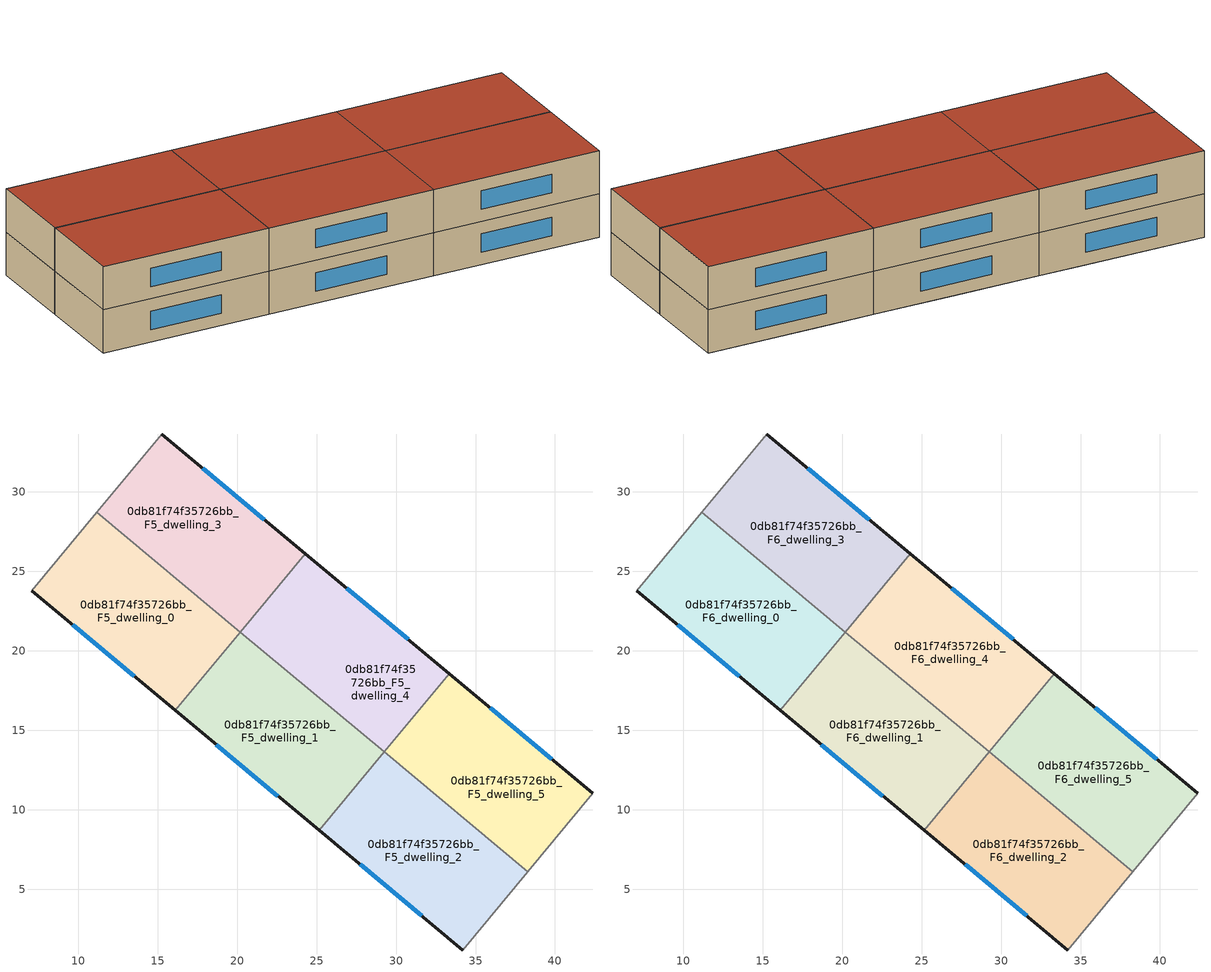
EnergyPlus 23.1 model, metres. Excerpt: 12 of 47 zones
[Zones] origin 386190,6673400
0db81f74f35726bb_F5_dwelling_0
 floor to 0db81f74f35726bb_F4_dwelling_0 (EU_floor_Construction): 20.21,21.17 16.11,16.24 7.06,23.79 11.16,28.71 z15
 wall outside (EU_wall_Construction): 7.06,23.79 16.11,16.24 z15:18
 wall adiabatic (EU_wall_Construction): 11.16,28.71 7.06,23.79 z15:18
 wall to 0db81f74f35726bb_F5_dwelling_1 (EU_wall_Construction): 16.11,16.24 20.21,21.17 z15:18
 wall to 0db81f74f35726bb_F5_dwelling_3 (EU_wall_Construction): 20.2,21.18 11.16,28.71 z15:18
 wall to 0db81f74f35726bb_F5_dwelling_4 (EU_wall_Construction): 20.21,21.17 20.2,21.18 z15:18
 window (EU_Window_Construction): 9.65,21.63 13.52,18.4 z15.86:17.14
0db81f74f35726bb_F5_dwelling_1
 floor to 0db81f74f35726bb_F4_dwelling_1 (EU_floor_Construction): 29.26,13.63 25.15,8.71 16.11,16.24 20.21,21.17 z15
 wall outside (EU_wall_Construction): 16.11,16.24 25.15,8.71 z15:18
 wall to 0db81f74f35726bb_F5_dwelling_2 (EU_wall_Construction): 25.15,8.71 29.26,13.63 z15:18
 wall to 0db81f74f35726bb_F5_dwelling_4 (EU_wall_Construction): 29.25,13.64 20.21,21.17 z15:18
 wall to 0db81f74f35726bb_F5_dwelling_5 (EU_wall_Construction): 29.26,13.63 29.25,13.64 z15:18
 window (EU_Window_Construction): 18.69,14.09 22.57,10.86 z15.86:17.14
0db81f74f35726bb_F5_dwelling_2
 floor to 0db81f74f35726bb_F4_dwelling_2 (EU_floor_Construction): 38.29,6.1 34.19,1.17 25.15,8.71 29.26,13.63 z15
 wall outside (EU_wall_Construction): 25.15,8.71 34.19,1.17 z15:18
 wall adiabatic (EU_wall_Construction): 34.19,1.17 38.29,6.1 z15:18
 wall to 0db81f74f35726bb_F5_dwelling_5 (EU_wall_Construction): 38.29,6.1 29.26,13.63 z15:18
 window (EU_Window_Construction): 27.74,6.55 31.61,3.32 z15.86:17.14
0db81f74f35726bb_F5_dwelling_3
 floor to 0db81f74f35726bb_F4_dwelling_3 (EU_floor_Construction): 22.04,27.98 17.94,23.06 11.16,28.71 15.25,33.64 z15
 floor to 0db81f74f35726bb_F4_dwelling_4 (EU_floor_Construction): 24.3,26.1 20.2,21.17 17.94,23.06 22.04,27.98 z15
 wall outside (EU_wall_Construction): 24.3,26.1 15.25,33.64 z15:18
 wall adiabatic (EU_wall_Construction): 15.25,33.64 11.16,28.71 z15:18
 wall to 0db81f74f35726bb_F5_dwelling_4 (EU_wall_Construction): 20.2,21.17 24.3,26.1 z15:18
 window (EU_Window_Construction): 21.72,28.25 17.84,31.48 z15.86:17.14
0db81f74f35726bb_F5_dwelling_4
 floor to 0db81f74f35726bb_F4_dwelling_4 (EU_floor_Construction): 28.82,22.33 24.72,17.41 20.2,21.17 24.3,26.1 z15
 floor to 0db81f74f35726bb_F4_dwelling_5 (EU_floor_Construction): 33.35,18.56 29.25,13.64 24.72,17.41 28.82,22.33 z15
 wall outside (EU_wall_Construction): 33.35,18.56 24.3,26.1 z15:18
 wall to 0db81f74f35726bb_F5_dwelling_5 (EU_wall_Construction): 29.25,13.64 33.35,18.56 z15:18
 window (EU_Window_Construction): 30.76,20.72 26.89,23.95 z15.86:17.14
0db81f74f35726bb_F5_dwelling_5
 floor to 0db81f74f35726bb_F4_dwelling_6 (EU_floor_Construction): 42.39,11.03 38.29,6.1 31.51,11.75 35.61,16.68 z15
 floor to 0db81f74f35726bb_F4_dwelling_5 (EU_floor_Construction): 35.61,16.68 31.51,11.75 29.25,13.64 33.35,18.56 z15
 wall outside (EU_wall_Construction): 42.39,11.03 33.35,18.56 z15:18
 wall adiabatic (EU_wall_Construction): 38.29,6.1 42.39,11.03 z15:18
 window (EU_Window_Construction): 39.81,13.18 35.93,16.41 z15.86:17.14
0db81f74f35726bb_F6_dwelling_0
 floor to 0db81f74f35726bb_F5_dwelling_0 (EU_floor_Construction): 20.21,21.17 16.11,16.24 7.06,23.79 11.16,28.71 z18
 wall outside (EU_wall_Construction): 7.06,23.79 16.11,16.24 z18:21
 wall adiabatic (EU_wall_Construction): 11.16,28.71 7.06,23.79 z18:21
 wall to 0db81f74f35726bb_F6_dwelling_1 (EU_wall_Construction): 16.11,16.24 20.21,21.17 z18:21
 wall to 0db81f74f35726bb_F6_dwelling_3 (EU_wall_Construction): 20.2,21.18 11.16,28.71 z18:21
 wall to 0db81f74f35726bb_F6_dwelling_4 (EU_wall_Construction): 20.21,21.17 20.2,21.18 z18:21
 window (EU_Window_Construction): 9.65,21.63 13.52,18.4 z18.86:20.14
 roof outside (EU_roof_Construction): 16.11,16.24 20.21,21.17 11.16,28.71 7.06,23.79 z21
0db81f74f35726bb_F6_dwelling_1
 floor to 0db81f74f35726bb_F5_dwelling_1 (EU_floor_Construction): 29.26,13.63 25.15,8.71 16.11,16.24 20.21,21.17 z18
 wall outside (EU_wall_Construction): 16.11,16.24 25.15,8.71 z18:21
 wall to 0db81f74f35726bb_F6_dwelling_2 (EU_wall_Construction): 25.15,8.71 29.26,13.63 z18:21
 wall to 0db81f74f35726bb_F6_dwelling_4 (EU_wall_Construction): 29.25,13.64 20.21,21.17 z18:21
 wall to 0db81f74f35726bb_F6_dwelling_5 (EU_wall_Construction): 29.26,13.63 29.25,13.64 z18:21
 window (EU_Window_Construction): 18.69,14.09 22.57,10.86 z18.86:20.14
 roof outside (EU_roof_Construction): 25.15,8.71 29.26,13.63 20.21,21.17 16.11,16.24 z21
0db81f74f35726bb_F6_dwelling_2
 floor to 0db81f74f35726bb_F5_dwelling_2 (EU_floor_Construction): 38.29,6.1 34.19,1.17 25.15,8.71 29.26,13.63 z18
 wall outside (EU_wall_Construction): 25.15,8.71 34.19,1.17 z18:21
 wall adiabatic (EU_wall_Construction): 34.19,1.17 38.29,6.1 z18:21
 wall to 0db81f74f35726bb_F6_dwelling_5 (EU_wall_Construction): 38.29,6.1 29.26,13.63 z18:21
 window (EU_Window_Construction): 27.74,6.55 31.61,3.32 z18.86:20.14
 roof outside (EU_roof_Construction): 34.19,1.17 38.29,6.1 29.26,13.63 25.15,8.71 z21
0db81f74f35726bb_F6_dwelling_3
 floor to 0db81f74f35726bb_F5_dwelling_3 (EU_floor_Construction): 24.3,26.1 20.2,21.17 11.16,28.71 15.25,33.64 z18
 wall outside (EU_wall_Construction): 24.3,26.1 15.25,33.64 z18:21
 wall adiabatic (EU_wall_Construction): 15.25,33.64 11.16,28.71 z18:21
 wall to 0db81f74f35726bb_F6_dwelling_4 (EU_wall_Construction): 20.2,21.17 24.3,26.1 z18:21
 window (EU_Window_Construction): 21.72,28.25 17.84,31.48 z18.86:20.14
 roof outside (EU_roof_Construction): 20.2,21.17 24.3,26.1 15.25,33.64 11.16,28.71 z21
0db81f74f35726bb_F6_dwelling_4
 floor to 0db81f74f35726bb_F5_dwelling_4 (EU_floor_Construction): 33.35,18.56 29.25,13.64 20.2,21.17 24.3,26.1 z18
 wall outside (EU_wall_Construction): 33.35,18.56 24.3,26.1 z18:21
 wall to 0db81f74f35726bb_F6_dwelling_5 (EU_wall_Construction): 29.25,13.64 33.35,18.56 z18:21
 window (EU_Window_Construction): 30.76,20.72 26.89,23.95 z18.86:20.14
 roof outside (EU_roof_Construction): 29.25,13.64 33.35,18.56 24.3,26.1 20.2,21.17 z21
0db81f74f35726bb_F6_dwelling_5
 floor to 0db81f74f35726bb_F5_dwelling_5 (EU_floor_Construction): 42.39,11.03 38.29,6.1 29.25,13.64 33.35,18.56 z18
 wall outside (EU_wall_Construction): 42.39,11.03 33.35,18.56 z18:21
 wall adiabatic (EU_wall_Construction): 38.29,6.1 42.39,11.03 z18:21
 window (EU_Window_Construction): 39.81,13.18 35.93,16.41 z18.86:20.14
 roof outside (EU_roof_Construction): 38.29,6.1 42.39,11.03 33.35,18.56 29.25,13.64 z21
[Building]
EU S2 Campaign: North Axis=0; Terrain=City; Solar Distribution=FullExterior
[Site:Location]
Helsinki-Vantaa.AP: Latitude=60.317; Longitude=24.963; Time Zone=2; Elevation=54.6
[SizingPeriod:WeatherFileDays]
AnnualSizingPeriod: Begin Month=1; Begin Day of Month=1; End Month=12; End Day of Month=31; Day of Week for Start Day=Monday; Use Weather File Daylight Saving Period=No; Use Weather File Rain and Snow Indicators=No
[MATERIAL]
EU_InternalMass_Material: Roughness=MediumRough; Thickness=0.1; Conductivity=1; Density=1800; Specific Heat=900; Thermal Absorptance=0.9; Solar Absorptance=0.7; Visible Absorptance=0.7
[MATERIAL:NOMASS] Roughness=MediumRough; Thermal Absorptance=0.9; Solar Absorptance=0.7; Visible Absorptance=0.7
Name | Thermal Resistance
EU_wall_NoMass | 1.10183
EU_roof_NoMass; EU_floor_NoMass | 1.70606
[WINDOWMATERIAL:SIMPLEGLAZINGSYSTEM]
EU_Window_SimpleGlazing: UFactor=3.11035; Solar Heat Gain Coefficient=0.8; Visible Transmittance=0.8
[CONSTRUCTION]
EU_wall_Construction: EU_wall_NoMass
EU_roof_Construction: EU_roof_NoMass
EU_floor_Construction: EU_floor_NoMass
EU_Window_Construction: EU_Window_SimpleGlazing
EU_InternalMass_Construction: EU_InternalMass_Material
[ZONE] Type=1; Multiplier=1; Ceiling Height=autocalculate; Floor Area=autocalculate; Part of Total Floor Area=Yes
Name | Volume
0db81f74f35726bb_F5_dwelling_0; 0db81f74f35726bb_F6_dwelling_0 | 226.383
0db81f74f35726bb_F5_dwelling_1; 0db81f74f35726bb_F6_dwelling_1 | 226.388
0db81f74f35726bb_F5_dwelling_2; 0db81f74f35726bb_F6_dwelling_2 | 226.386
0db81f74f35726bb_F5_dwelling_3; 0db81f74f35726bb_F6_dwelling_3 | 226.375
0db81f74f35726bb_F5_dwelling_4; 0db81f74f35726bb_F6_dwelling_4 | 226.373
0db81f74f35726bb_F5_dwelling_5; 0db81f74f35726bb_F6_dwelling_5 | 226.382
[INTERNALMASS] Construction=EU_InternalMass_Construction
Name | Zone or ZoneList | Surface Area
0db81f74f35726bb_F5_dwelling_0_EU_InternalMass | 0db81f74f35726bb_F5_dwelling_0 | 75.4614
0db81f74f35726bb_F5_dwelling_1_EU_InternalMass | 0db81f74f35726bb_F5_dwelling_1 | 75.4622
0db81f74f35726bb_F5_dwelling_2_EU_InternalMass | 0db81f74f35726bb_F5_dwelling_2 | 75.4623
0db81f74f35726bb_F5_dwelling_3_EU_InternalMass | 0db81f74f35726bb_F5_dwelling_3 | 75.4582
0db81f74f35726bb_F5_dwelling_4_EU_InternalMass | 0db81f74f35726bb_F5_dwelling_4 | 75.4576
0db81f74f35726bb_F5_dwelling_5_EU_InternalMass | 0db81f74f35726bb_F5_dwelling_5 | 75.4607
0db81f74f35726bb_F6_dwelling_0_EU_InternalMass | 0db81f74f35726bb_F6_dwelling_0 | 75.4614
0db81f74f35726bb_F6_dwelling_1_EU_InternalMass | 0db81f74f35726bb_F6_dwelling_1 | 75.4622
0db81f74f35726bb_F6_dwelling_2_EU_InternalMass | 0db81f74f35726bb_F6_dwelling_2 | 75.4623
0db81f74f35726bb_F6_dwelling_3_EU_InternalMass | 0db81f74f35726bb_F6_dwelling_3 | 75.4582
0db81f74f35726bb_F6_dwelling_4_EU_InternalMass | 0db81f74f35726bb_F6_dwelling_4 | 75.4576
0db81f74f35726bb_F6_dwelling_5_EU_InternalMass | 0db81f74f35726bb_F6_dwelling_5 | 75.4607
[OTHEREQUIPMENT] Fuel Type=Electricity; Design Level Calculation Method=Watts/Area; Power per Zone Floor Area=1; Fraction Latent=0; Fraction Radiant=0; Fraction Lost=0; Carbon Dioxide Generation Rate=0; EndUse Subcategory=EU_Step8_InternalGains
Name | Zone or ZoneList or Space or SpaceList | Schedule
EU_Step8_InternalGain_0db81f74f35726bb_F5_dwelling_0_f000 | 0db81f74f35726bb_F5_dwelling_0 | EU_Step8_GainSchedule_0db81f74f35726bb_F5_dwelling_0_f000
EU_Step8_InternalGain_0db81f74f35726bb_F5_dwelling_1_f000 | 0db81f74f35726bb_F5_dwelling_1 | EU_Step8_GainSchedule_0db81f74f35726bb_F5_dwelling_1_f000
EU_Step8_InternalGain_0db81f74f35726bb_F5_dwelling_2_f000 | 0db81f74f35726bb_F5_dwelling_2 | EU_Step8_GainSchedule_0db81f74f35726bb_F5_dwelling_2_f000
EU_Step8_InternalGain_0db81f74f35726bb_F5_dwelling_3_f000 | 0db81f74f35726bb_F5_dwelling_3 | EU_Step8_GainSchedule_0db81f74f35726bb_F5_dwelling_3_f000
EU_Step8_InternalGain_0db81f74f35726bb_F5_dwelling_4_f000 | 0db81f74f35726bb_F5_dwelling_4 | EU_Step8_GainSchedule_0db81f74f35726bb_F5_dwelling_4_f000
EU_Step8_InternalGain_0db81f74f35726bb_F5_dwelling_5_f000 | 0db81f74f35726bb_F5_dwelling_5 | EU_Step8_GainSchedule_0db81f74f35726bb_F5_dwelling_5_f000
EU_Step8_InternalGain_0db81f74f35726bb_F6_dwelling_0_f000 | 0db81f74f35726bb_F6_dwelling_0 | EU_Step8_GainSchedule_0db81f74f35726bb_F6_dwelling_0_f000
EU_Step8_InternalGain_0db81f74f35726bb_F6_dwelling_1_f000 | 0db81f74f35726bb_F6_dwelling_1 | EU_Step8_GainSchedule_0db81f74f35726bb_F6_dwelling_1_f000
EU_Step8_InternalGain_0db81f74f35726bb_F6_dwelling_2_f000 | 0db81f74f35726bb_F6_dwelling_2 | EU_Step8_GainSchedule_0db81f74f35726bb_F6_dwelling_2_f000
EU_Step8_InternalGain_0db81f74f35726bb_F6_dwelling_3_f000 | 0db81f74f35726bb_F6_dwelling_3 | EU_Step8_GainSchedule_0db81f74f35726bb_F6_dwelling_3_f000
EU_Step8_InternalGain_0db81f74f35726bb_F6_dwelling_4_f000 | 0db81f74f35726bb_F6_dwelling_4 | EU_Step8_GainSchedule_0db81f74f35726bb_F6_dwelling_4_f000
EU_Step8_InternalGain_0db81f74f35726bb_F6_dwelling_5_f000 | 0db81f74f35726bb_F6_dwelling_5 | EU_Step8_GainSchedule_0db81f74f35726bb_F6_dwelling_5_f000
[ZONEVENTILATION:DESIGNFLOWRATE] Schedule=EU_AlwaysOn; Design Flow Rate Calculation Method=AirChanges/Hour; Air Changes per Hour=0.756316; Ventilation Type=Natural; Fan Pressure Rise=0; Fan Total Efficiency=1; Constant Term Coefficient=1; Temperature Term Coefficient=0; Velocity Term Coefficient=0; Velocity Squared Term Coefficient=0; Minimum Indoor Temperature=-100; Maximum Indoor Temperature=100; Delta Temperature=-100; Minimum Outdoor Temperature=-100; Maximum Outdoor Temperature=100; Maximum Wind Speed=40
Name | Zone or ZoneList or Space or SpaceList
EU_ConstantAir_0db81f74f35726bb_F5_dwelling_0 | 0db81f74f35726bb_F5_dwelling_0
EU_ConstantAir_0db81f74f35726bb_F5_dwelling_1 | 0db81f74f35726bb_F5_dwelling_1
EU_ConstantAir_0db81f74f35726bb_F5_dwelling_2 | 0db81f74f35726bb_F5_dwelling_2
EU_ConstantAir_0db81f74f35726bb_F5_dwelling_3 | 0db81f74f35726bb_F5_dwelling_3
EU_ConstantAir_0db81f74f35726bb_F5_dwelling_4 | 0db81f74f35726bb_F5_dwelling_4
EU_ConstantAir_0db81f74f35726bb_F5_dwelling_5 | 0db81f74f35726bb_F5_dwelling_5
EU_ConstantAir_0db81f74f35726bb_F6_dwelling_0 | 0db81f74f35726bb_F6_dwelling_0
EU_ConstantAir_0db81f74f35726bb_F6_dwelling_1 | 0db81f74f35726bb_F6_dwelling_1
EU_ConstantAir_0db81f74f35726bb_F6_dwelling_2 | 0db81f74f35726bb_F6_dwelling_2
EU_ConstantAir_0db81f74f35726bb_F6_dwelling_3 | 0db81f74f35726bb_F6_dwelling_3
EU_ConstantAir_0db81f74f35726bb_F6_dwelling_4 | 0db81f74f35726bb_F6_dwelling_4
EU_ConstantAir_0db81f74f35726bb_F6_dwelling_5 | 0db81f74f35726bb_F6_dwelling_5
[HVACTEMPLATE:THERMOSTAT] Constant Heating Setpoint=20; Constant Cooling Setpoint=50
EU_HeatOnly_0db81f74f35726bb_F0_dwelling_0; EU_HeatOnly_0db81f74f35726bb_F0_dwelling_1; EU_HeatOnly_0db81f74f35726bb_F0_dwelling_2; EU_HeatOnly_0db81f74f35726bb_F0_dwelling_3; EU_HeatOnly_0db81f74f35726bb_F0_dwelling_4; EU_HeatOnly_0db81f74f35726bb_F0_dwelling_5; EU_HeatOnly_0db81f74f35726bb_F0_dwelling_6; EU_HeatOnly_0db81f74f35726bb_F1_dwelling_0; EU_HeatOnly_0db81f74f35726bb_F1_dwelling_1; EU_HeatOnly_0db81f74f35726bb_F1_dwelling_2; EU_HeatOnly_0db81f74f35726bb_F1_dwelling_3; EU_HeatOnly_0db81f74f35726bb_F1_dwelling_4; EU_HeatOnly_0db81f74f35726bb_F1_dwelling_5; EU_HeatOnly_0db81f74f35726bb_F1_dwelling_6; EU_HeatOnly_0db81f74f35726bb_F2_dwelling_0; EU_HeatOnly_0db81f74f35726bb_F2_dwelling_1; EU_HeatOnly_0db81f74f35726bb_F2_dwelling_2; EU_HeatOnly_0db81f74f35726bb_F2_dwelling_3; EU_HeatOnly_0db81f74f35726bb_F2_dwelling_4; EU_HeatOnly_0db81f74f35726bb_F2_dwelling_5; EU_HeatOnly_0db81f74f35726bb_F2_dwelling_6; EU_HeatOnly_0db81f74f35726bb_F3_dwelling_0; EU_HeatOnly_0db81f74f35726bb_F3_dwelling_1; EU_HeatOnly_0db81f74f35726bb_F3_dwelling_2; EU_HeatOnly_0db81f74f35726bb_F3_dwelling_3; EU_HeatOnly_0db81f74f35726bb_F3_dwelling_4; EU_HeatOnly_0db81f74f35726bb_F3_dwelling_5; EU_HeatOnly_0db81f74f35726bb_F3_dwelling_6; EU_HeatOnly_0db81f74f35726bb_F4_dwelling_0; EU_HeatOnly_0db81f74f35726bb_F4_dwelling_1; EU_HeatOnly_0db81f74f35726bb_F4_dwelling_2; EU_HeatOnly_0db81f74f35726bb_F4_dwelling_3; EU_HeatOnly_0db81f74f35726bb_F4_dwelling_4; EU_HeatOnly_0db81f74f35726bb_F4_dwelling_5; EU_HeatOnly_0db81f74f35726bb_F4_dwelling_6; EU_HeatOnly_0db81f74f35726bb_F5_dwelling_0; EU_HeatOnly_0db81f74f35726bb_F5_dwelling_1; EU_HeatOnly_0db81f74f35726bb_F5_dwelling_2; EU_HeatOnly_0db81f74f35726bb_F5_dwelling_3; EU_HeatOnly_0db81f74f35726bb_F5_dwelling_4; EU_HeatOnly_0db81f74f35726bb_F5_dwelling_5; EU_HeatOnly_0db81f74f35726bb_F6_dwelling_0; EU_HeatOnly_0db81f74f35726bb_F6_dwelling_1; EU_HeatOnly_0db81f74f35726bb_F6_dwelling_2; EU_HeatOnly_0db81f74f35726bb_F6_dwelling_3; EU_HeatOnly_0db81f74f35726bb_F6_dwelling_4; EU_HeatOnly_0db81f74f35726bb_F6_dwelling_5
[HVACTEMPLATE:ZONE:IDEALLOADSAIRSYSTEM] System Availability Schedule=EU_AlwaysOn; Maximum Heating Supply Air Temperature=50; Minimum Cooling Supply Air Temperature=13; Maximum Heating Supply Air Humidity Ratio=0.0156; Minimum Cooling Supply Air Humidity Ratio=0.0077; Heating Limit=NoLimit; Cooling Limit=NoLimit; Heating Availability Schedule=EU_AlwaysOn; Cooling Availability Schedule=EU_CoolingOff; Dehumidification Control Type=ConstantSensibleHeatRatio; Cooling Sensible Heat Ratio=0.7; Dehumidification Setpoint=60; Humidification Control Type=None; Humidification Setpoint=30; Outdoor Air Method=None; Outdoor Air Flow Rate per Person=0.00944; Outdoor Air Flow Rate per Zone Floor Area=0; Outdoor Air Flow Rate per Zone=0; Demand Controlled Ventilation Type=None; Outdoor Air Economizer Type=NoEconomizer; Heat Recovery Type=None; Sensible Heat Recovery Effectiveness=0.7; Latent Heat Recovery Effectiveness=0.65
Name | Template Thermostat
0db81f74f35726bb_F5_dwelling_0 | EU_HeatOnly_0db81f74f35726bb_F5_dwelling_0
0db81f74f35726bb_F5_dwelling_1 | EU_HeatOnly_0db81f74f35726bb_F5_dwelling_1
0db81f74f35726bb_F5_dwelling_2 | EU_HeatOnly_0db81f74f35726bb_F5_dwelling_2
0db81f74f35726bb_F5_dwelling_3 | EU_HeatOnly_0db81f74f35726bb_F5_dwelling_3
0db81f74f35726bb_F5_dwelling_4 | EU_HeatOnly_0db81f74f35726bb_F5_dwelling_4
0db81f74f35726bb_F5_dwelling_5 | EU_HeatOnly_0db81f74f35726bb_F5_dwelling_5
0db81f74f35726bb_F6_dwelling_0 | EU_HeatOnly_0db81f74f35726bb_F6_dwelling_0
0db81f74f35726bb_F6_dwelling_1 | EU_HeatOnly_0db81f74f35726bb_F6_dwelling_1
0db81f74f35726bb_F6_dwelling_2 | EU_HeatOnly_0db81f74f35726bb_F6_dwelling_2
0db81f74f35726bb_F6_dwelling_3 | EU_HeatOnly_0db81f74f35726bb_F6_dwelling_3
0db81f74f35726bb_F6_dwelling_4 | EU_HeatOnly_0db81f74f35726bb_F6_dwelling_4
0db81f74f35726bb_F6_dwelling_5 | EU_HeatOnly_0db81f74f35726bb_F6_dwelling_5
[SIZING:ZONE] Zone Cooling Design Supply Air Temperature Input Method=SupplyAirTemperature; Zone Cooling Design Supply Air Temperature=13; Zone Heating Design Supply Air Temperature Input Method=SupplyAirTemperature; Zone Heating Design Supply Air Temperature=50; Zone Cooling Design Supply Air Humidity Ratio=0.008; Zone Heating Design Supply Air Humidity Ratio=0.008; Cooling Design Air Flow Method=DesignDay; Cooling Design Air Flow Rate=0; Cooling Minimum Air Flow per Zone Floor Area=0.000762; Cooling Minimum Air Flow=0; Cooling Minimum Air Flow Fraction=0.2; Heating Design Air Flow Method=DesignDay; Heating Design Air Flow Rate=0; Heating Maximum Air Flow per Zone Floor Area=0.002032; Heating Maximum Air Flow=0.141576; Heating Maximum Air Flow Fraction=0.3; Account for Dedicated Outdoor Air System=No; Dedicated Outdoor Air System Control Strategy=NeutralSupplyAir; Dedicated Outdoor Air Low Setpoint Temperature for Design=autosize; Dedicated Outdoor Air High Setpoint Temperature for Design=autosize; Zone Load Sizing Method=Sensible Load Only No Latent Load; Zone Latent Cooling Design Supply Air Humidity Ratio Input Method=HumidityRatioDifference; Zone Cooling Design Supply Air Humidity Ratio Difference=0.005; Zone Latent Heating Design Supply Air Humidity Ratio Input Method=HumidityRatioDifference; Zone Humidification Design Supply Air Humidity Ratio Difference=0.005
0db81f74f35726bb_F5_dwelling_0; 0db81f74f35726bb_F5_dwelling_1; 0db81f74f35726bb_F5_dwelling_2; 0db81f74f35726bb_F5_dwelling_3; 0db81f74f35726bb_F5_dwelling_4; 0db81f74f35726bb_F5_dwelling_5; 0db81f74f35726bb_F6_dwelling_0; 0db81f74f35726bb_F6_dwelling_1; 0db81f74f35726bb_F6_dwelling_2; 0db81f74f35726bb_F6_dwelling_3; 0db81f74f35726bb_F6_dwelling_4; 0db81f74f35726bb_F6_dwelling_5
[SCHEDULE:CONSTANT]
Name | Hourly Value
EU_AlwaysOn | 1
EU_CoolingOff | 0
[SCHEDULE:FILE] Column Number=1; Rows to Skip at Top=0; Number of Hours of Data=8760; Column Separator=Comma; Interpolate to Timestep=No; Minutes per Item=60; Adjust Schedule for Daylight Savings=Yes
Name | File
EU_Step8_GainSchedule_0db81f74f35726bb_F5_dwelling_0_f000 | ../../schedules/0db81f74f35726bb/0db81f74f35726bb_F5_dwelling_0_f000_gain.csv
EU_Step8_GainSchedule_0db81f74f35726bb_F5_dwelling_1_f000 | ../../schedules/0db81f74f35726bb/0db81f74f35726bb_F5_dwelling_1_f000_gain.csv
EU_Step8_GainSchedule_0db81f74f35726bb_F5_dwelling_2_f000 | ../../schedules/0db81f74f35726bb/0db81f74f35726bb_F5_dwelling_2_f000_gain.csv
EU_Step8_GainSchedule_0db81f74f35726bb_F5_dwelling_3_f000 | ../../schedules/0db81f74f35726bb/0db81f74f35726bb_F5_dwelling_3_f000_gain.csv
EU_Step8_GainSchedule_0db81f74f35726bb_F5_dwelling_4_f000 | ../../schedules/0db81f74f35726bb/0db81f74f35726bb_F5_dwelling_4_f000_gain.csv
EU_Step8_GainSchedule_0db81f74f35726bb_F5_dwelling_5_f000 | ../../schedules/0db81f74f35726bb/0db81f74f35726bb_F5_dwelling_5_f000_gain.csv
EU_Step8_GainSchedule_0db81f74f35726bb_F6_dwelling_0_f000 | ../../schedules/0db81f74f35726bb/0db81f74f35726bb_F6_dwelling_0_f000_gain.csv
EU_Step8_GainSchedule_0db81f74f35726bb_F6_dwelling_1_f000 | ../../schedules/0db81f74f35726bb/0db81f74f35726bb_F6_dwelling_1_f000_gain.csv
EU_Step8_GainSchedule_0db81f74f35726bb_F6_dwelling_2_f000 | ../../schedules/0db81f74f35726bb/0db81f74f35726bb_F6_dwelling_2_f000_gain.csv
EU_Step8_GainSchedule_0db81f74f35726bb_F6_dwelling_3_f000 | ../../schedules/0db81f74f35726bb/0db81f74f35726bb_F6_dwelling_3_f000_gain.csv
EU_Step8_GainSchedule_0db81f74f35726bb_F6_dwelling_4_f000 | ../../schedules/0db81f74f35726bb/0db81f74f35726bb_F6_dwelling_4_f000_gain.csv
EU_Step8_GainSchedule_0db81f74f35726bb_F6_dwelling_5_f000 | ../../schedules/0db81f74f35726bb/0db81f74f35726bb_F6_dwelling_5_f000_gain.csv
